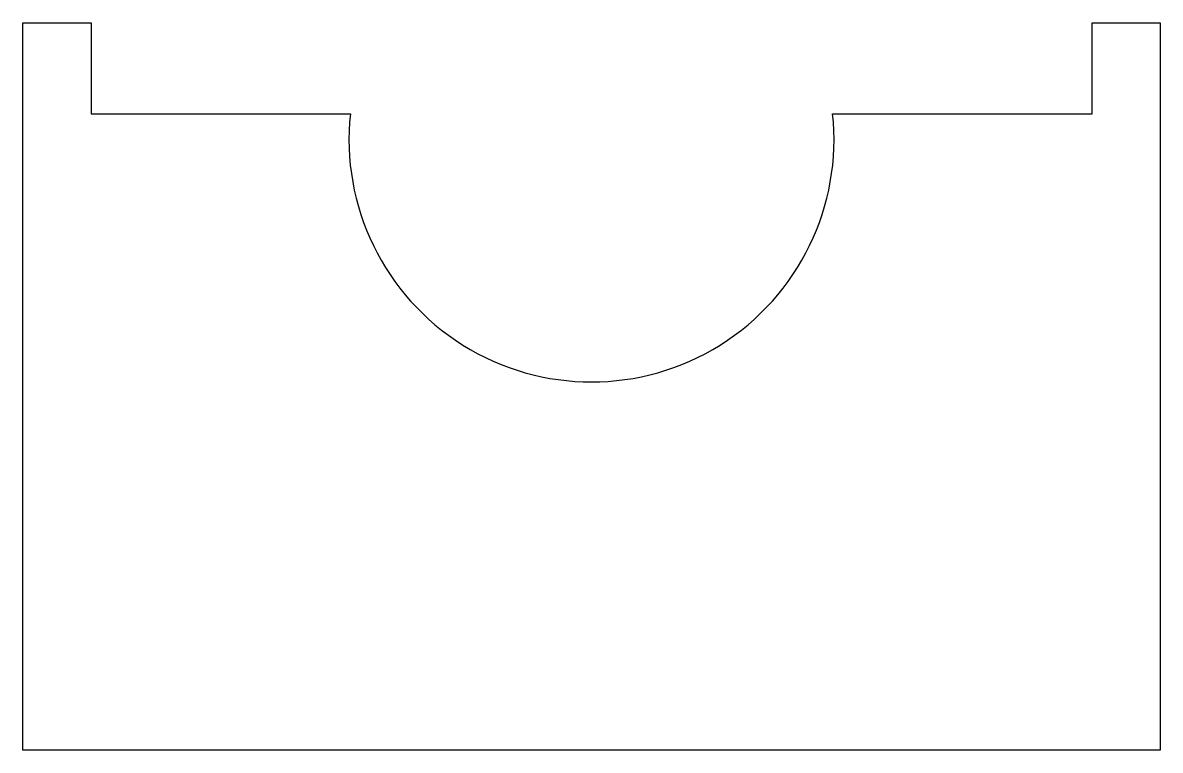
# Model space of a CAD drawing. Header units: metres. Extents: x -0.25 to 0, y -0.16 to 0.
import ezdxf

# ---------------------------------------------------------------- set-up
doc = ezdxf.new("R2010")
doc.units = ezdxf.units.M
doc.header["$LTSCALE"] = 0.2

msp = doc.modelspace()

# ---------------------------------------------------------------- linework, layer by layer
at = {"flags": 128}
msp.add_lwpolyline([(-0.25, -0.16), (-0.25, 0), (-0.235, 0), (-0.235, -0.02), (-0.178, -0.02, 1.113208), (-0.072, -0.02), (-0.015, -0.02), (-0.015, 0), (0, 0), (0, -0.16)], format="xyb", close=True, dxfattribs=at)

doc.saveas('drawing.dxf')
